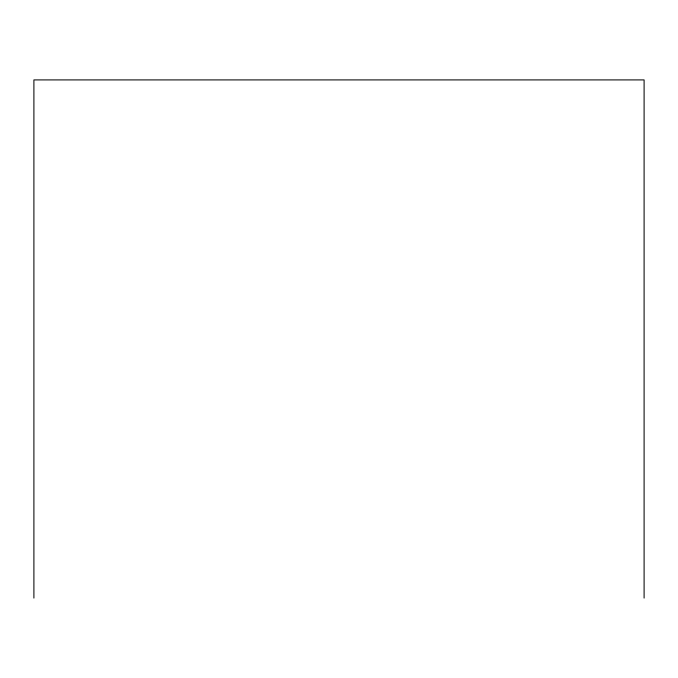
<?xml version="1.0" encoding="UTF-8"?>
<svg xmlns="http://www.w3.org/2000/svg" width="678" height="678" viewBox="0 0 678 678"><rect width="100%" height="100%" fill="white"/><g stroke="black" fill="none" stroke-linecap="round" stroke-linejoin="round"><path stroke-width="1.02" d="M644.1 598.089L644.1 79.911L33.9 79.911L33.9 598.089"/></g></svg>
